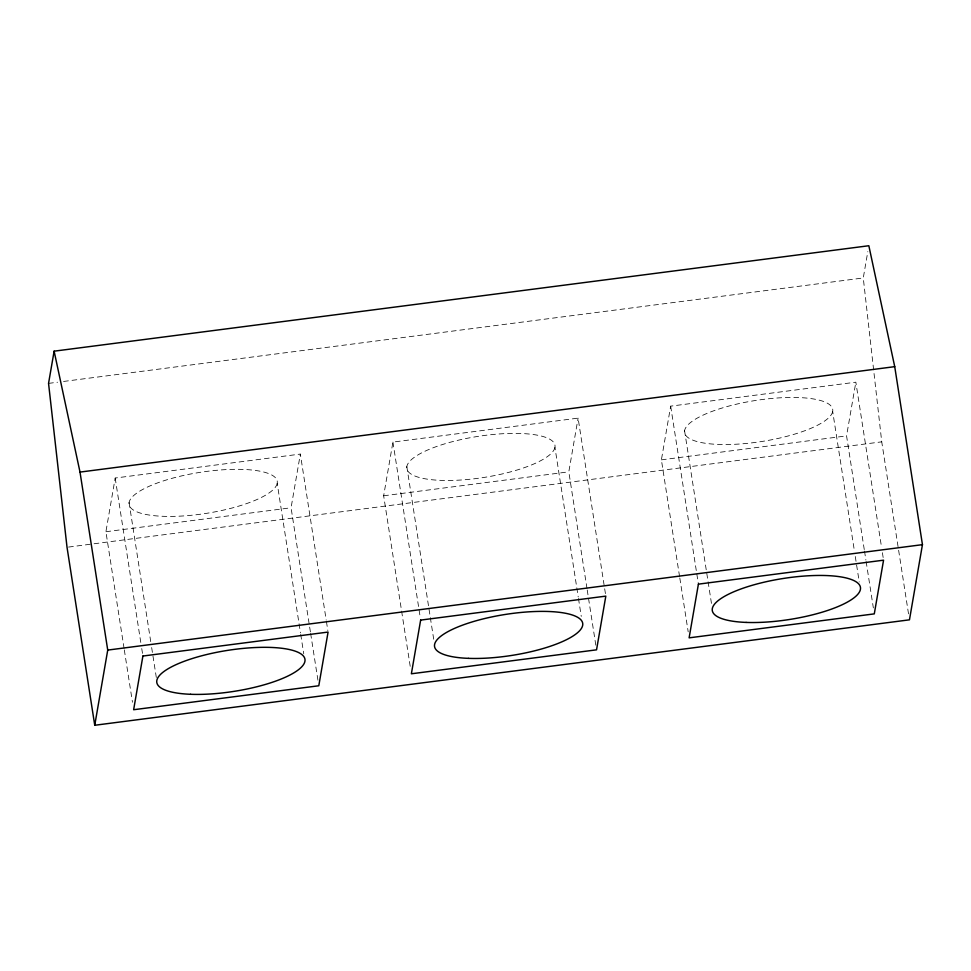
<?xml version="1.0" encoding="UTF-8"?>
<svg xmlns="http://www.w3.org/2000/svg" width="971" height="971" viewBox="0 0 971 971"><rect width="100%" height="100%" fill="white"/><g stroke="black" fill="none" stroke-linecap="round" stroke-linejoin="round"><path stroke-width="0.73" stroke-dasharray="4.86 3.64" d="M124.082 648.397L105.912 531.732L115.185 478.035L300.342 454.076L326.207 620.105M310.404 631.915L291.069 507.772L300.342 454.076M410.211 666.312L383.654 495.793L392.927 442.096L578.097 418.125L605.588 594.628M586.994 588.499L568.812 471.833L578.097 418.125M679.566 576.519L661.397 459.853L670.67 406.145L855.839 382.186L881.462 546.722M908.528 613.854L881.741 441.841L863.268 277.961L867.819 251.598M864.263 549.562L846.566 435.894L855.839 382.186M48.55 383.387L57.568 382.222M63.576 381.445L863.268 277.961M105.912 531.732L291.069 507.772M383.654 495.793L568.812 471.833M661.397 459.853L846.566 435.894M68.528 547.074L92.573 543.954M94.078 543.76L881.741 441.841M882.396 552.705L883.561 560.182M864.506 551.067L865.901 560.036M866.132 561.529L873.354 607.907M832.681 411.437A74.985 20.743 -8.9 0 1 718.37 444.415A74.985 20.743 -8.9 0 1 724.803 407.213A74.985 20.743 -8.9 0 1 832.681 411.437L854.346 550.545M855.281 556.529L859.238 581.957M684.555 430.602L711.573 604.108M670.67 406.145L698.404 584.141M679.809 578.012L688.196 631.866M587.224 589.992L596.303 648.325M554.939 447.376A74.985 20.743 -8.9 0 1 440.628 480.354A74.985 20.743 -8.9 0 1 447.048 443.152A74.985 20.743 -8.9 0 1 554.939 447.376L578.231 596.959M578.473 598.452L581.265 616.403M406.813 466.541L430.104 616.124M430.335 617.617L433.831 640.059M392.927 442.096L420.188 617.095M326.438 621.598L327.834 630.567M310.635 633.42L318.1 681.278M277.196 483.315A74.985 20.743 -8.9 0 1 162.885 516.293A74.985 20.743 -8.9 0 1 169.306 479.091A74.985 20.743 -8.9 0 1 277.196 483.315L300.488 632.898M300.719 634.391L303.753 653.835M129.058 502.493L150.723 641.588M151.658 647.572L156.319 677.491M115.185 478.035L140.807 642.571M141.742 648.555L142.907 656.032M124.312 649.902L132.469 702.251"/><path stroke-width="1.46" d="M54.121 351.174L48.55 383.387L67.023 547.268L94.745 725.264L909.463 619.826L922.45 544.658L894.728 366.662L868.839 245.736L54.121 351.174L80.01 472.088L107.732 650.085L94.745 725.264M80.01 472.088L894.728 366.662M107.732 650.085L922.45 544.658M142.907 656.032L133.634 709.728L318.791 685.769L328.077 632.072L142.907 656.032M420.649 620.093L411.376 673.789L596.546 649.83L605.819 596.121L420.649 620.093M698.404 584.141L689.119 637.85L874.288 613.878L883.561 560.182L698.404 584.141M746.092 622.411A74.985 20.743 -8.9 0 0 860.403 589.433A74.985 20.743 -8.9 0 0 752.525 585.21A74.985 20.743 -8.9 0 0 746.092 622.411M468.35 658.35A74.985 20.743 -8.9 0 0 582.661 625.373A74.985 20.743 -8.9 0 0 474.783 621.149A74.985 20.743 -8.9 0 0 468.35 658.35M190.607 694.289A74.985 20.743 -8.9 0 0 304.918 661.312A74.985 20.743 -8.9 0 0 197.028 657.088A74.985 20.743 -8.9 0 0 190.607 694.289"/></g></svg>
